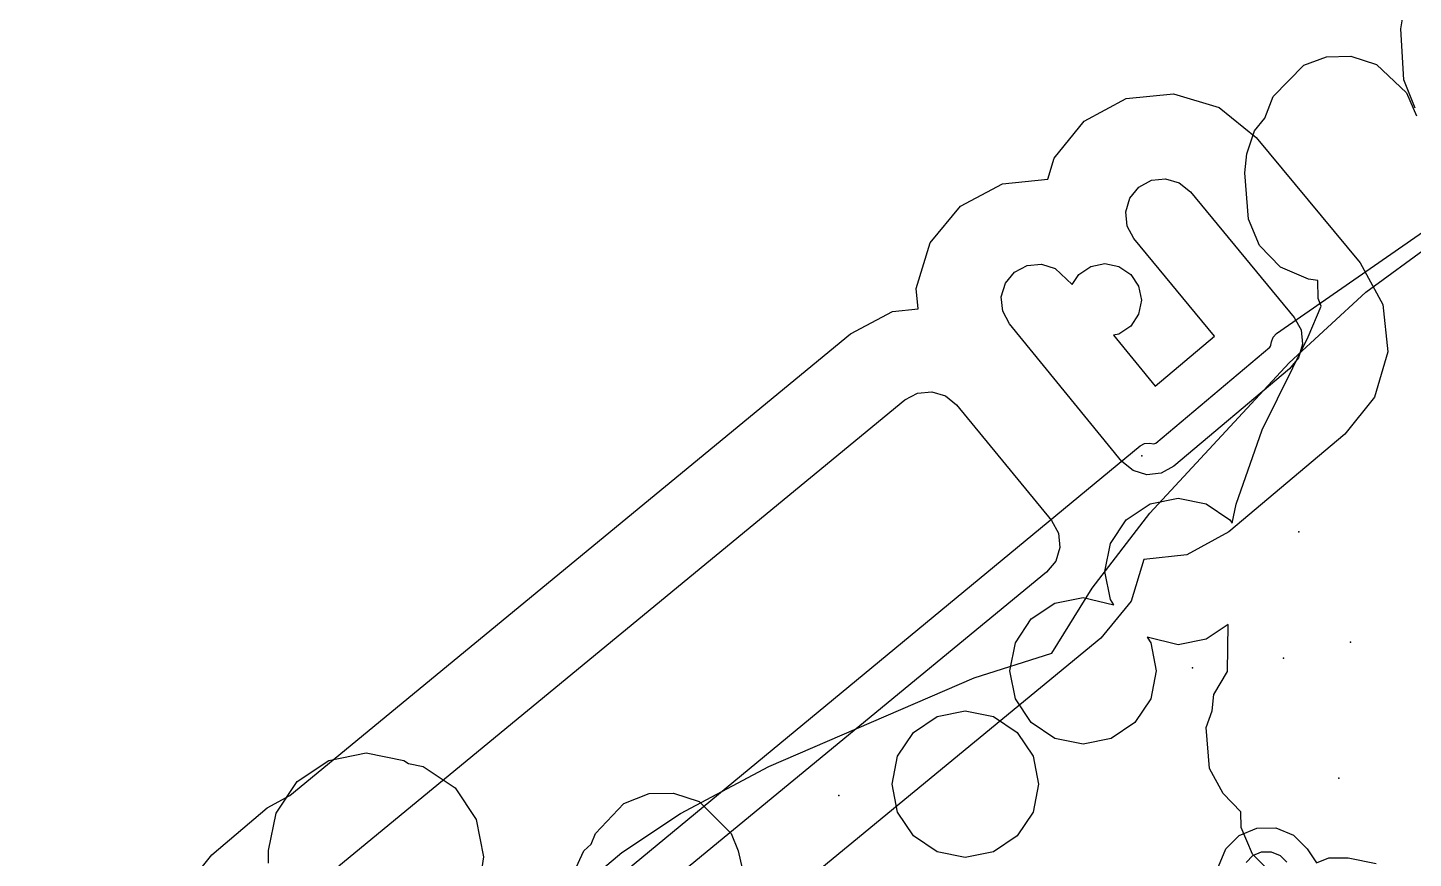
# Model space of a CAD drawing. Header units: metres. Extents: x 8738 to 9560, y -8972 to -7699.
# Drawn here: x 9292.7 to 9349.4, y -7850.9 to -7816.9 of the extents above; entities that cross this region are included whole.
import ezdxf

# ---------------------------------------------------------------- set-up
doc = ezdxf.new("R2010")
doc.units = ezdxf.units.M
for name, color, linetype in [('AI_GREENING_EXCLUSIONS', 1, 'Continuous'), ('AI_GREENING_LAWN', 82, 'Continuous'), ('AI_GREENING_REJECTED', 6, 'Continuous')]:
    doc.layers.add(name, color=color, linetype=linetype)

msp = doc.modelspace()

# ---------------------------------------------------------------- linework, layer by layer
at = {"layer": 'AI_GREENING_EXCLUSIONS'}
for points in [[(9290.515, -7870.721), (9298.927, -7867.09), (9302.956, -7865.851), (9303.549, -7864.809), (9304.803, -7862.961), (9307.503, -7859.687), (9313.421, -7853.735), (9317.016, -7850.685), (9319.418, -7849.087), (9323.035, -7847.164), (9331.447, -7843.533), (9334.616, -7842.524), (9336.27, -7839.861), (9338.638, -7836.801), (9344.34, -7830.64), (9347.478, -7827.747), (9350.166, -7825.781), (9353.712, -7823.73), (9361.989, -7819.801), (9363.801, -7819.142), (9365.776, -7816.594)], [(9349.495, -7820.219), (9349.025, -7819.054), (9348.909, -7816.964), (9349.026, -7816.237)], [(9343.751, -7851.671), (9342.829, -7850.749), (9342.376, -7849.665), (9342.359, -7849.024), (9341.631, -7848.274), (9341.072, -7847.253), (9340.936, -7845.573), (9341.182, -7844.888), (9341.25, -7844.215), (9341.813, -7843.271), (9341.839, -7841.353), (9340.936, -7841.956), (9339.788, -7842.184), (9338.522, -7841.877), (9338.67, -7842.098), (9338.898, -7843.247), (9338.67, -7844.395), (9338.02, -7845.368), (9337.046, -7846.018), (9335.898, -7846.247), (9334.75, -7846.018), (9333.777, -7845.368), (9333.127, -7844.395), (9332.898, -7843.247), (9333.127, -7842.098), (9333.777, -7841.125), (9334.75, -7840.475), (9335.898, -7840.247), (9337.164, -7840.554), (9337.016, -7840.332), (9336.788, -7839.184), (9337.016, -7838.036), (9337.667, -7837.063), (9338.64, -7836.413), (9339.788, -7836.184), (9340.936, -7836.413), (9341.909, -7837.063), (9342.001, -7837.2), (9342.165, -7836.431), (9343.224, -7833.379), (9345.107, -7829.573), (9345.647, -7828.327), (9345.529, -7828.004), (9345.509, -7827.271), (9345.129, -7827.219), (9343.979, -7826.721), (9343.124, -7825.844), (9342.671, -7824.76), (9342.526, -7822.86), (9342.606, -7822.085), (9342.917, -7821.138), (9343.337, -7820.626), (9343.679, -7819.737), (9344.939, -7818.458), (9345.87, -7818.108), (9346.864, -7818.081), (9347.914, -7818.433), (9349.138, -7819.592), (9349.546, -7820.53)], [(9299.019, -7852.303), (9300.236, -7850.778), (9302.508, -7848.862), (9303.424, -7848.356), (9326.383, -7829.459), (9328.102, -7828.537), (9328.102, -7828.537), (9329.151, -7828.433), (9329.07, -7827.594), (9329.64, -7825.728), (9330.881, -7824.223), (9332.604, -7823.307), (9334.46, -7823.128), (9334.719, -7822.261), (9335.951, -7820.748), (9337.667, -7819.822), (9339.608, -7819.623), (9341.477, -7820.182), (9342.99, -7821.413), (9347.242, -7826.553), (9348.166, -7828.259), (9348.37, -7830.189), (9347.824, -7832.051), (9346.61, -7833.565), (9341.87, -7837.555), (9340.144, -7838.502), (9338.385, -7838.687), (9337.868, -7840.403), (9336.632, -7841.912), (9313.477, -7860.971)], [(9305.439, -7851.236), (9328.607, -7832.162), (9329.123, -7831.885), (9329.123, -7831.885), (9329.705, -7831.827), (9330.265, -7831.996), (9330.718, -7832.367), (9334.613, -7837.099), (9334.89, -7837.614), (9334.948, -7838.197), (9334.779, -7838.757), (9334.408, -7839.21), (9311.253, -7858.268)], [(9302.561, -7851.124), (9302.561, -7850.611), (9302.865, -7849.08), (9303.733, -7847.783), (9305.03, -7846.915), (9306.561, -7846.611), (9308.092, -7846.915), (9308.291, -7847.049), (9308.894, -7847.168), (9310.191, -7848.036), (9311.059, -7849.333), (9311.363, -7850.864), (9311.142, -7852.305)], [(9315.075, -7851.482), (9315.468, -7850.617), (9315.761, -7850.35), (9315.944, -7849.907), (9317.105, -7848.685), (9318.135, -7848.278), (9319.129, -7848.251), (9320.179, -7848.603), (9321.489, -7849.908), (9321.788, -7850.618), (9321.943, -7851.337)], [(9341.445, -7851.26), (9341.742, -7850.538), (9342.292, -7849.985), (9343.013, -7849.685), (9343.793, -7849.683), (9344.515, -7849.98), (9344.515, -7849.98), (9345.068, -7850.53), (9345.459, -7851.112), (9345.965, -7850.901), (9346.745, -7850.899), (9347.897, -7851.14)], [(9342.575, -7851.092), (9342.85, -7850.815), (9342.85, -7850.815), (9343.21, -7850.665), (9343.6, -7850.664), (9343.961, -7850.813), (9344.238, -7851.088)]]:
    msp.add_lwpolyline(points, dxfattribs=at)
for points in [[(9339.616, -7834.878), (9339.098, -7835.162), (9338.511, -7835.224), (9337.945, -7835.054), (9337.488, -7834.679), (9332.883, -7829.044), (9332.609, -7828.527), (9332.553, -7827.944), (9332.724, -7827.385), (9333.096, -7826.933), (9333.613, -7826.658), (9334.195, -7826.602), (9334.755, -7826.773), (9335.447, -7827.44), (9335.728, -7827.02), (9336.214, -7826.694), (9336.788, -7826.58), (9337.362, -7826.694), (9337.849, -7827.02), (9338.174, -7827.506), (9338.288, -7828.08), (9338.174, -7828.654), (9337.849, -7829.141), (9337.362, -7829.466), (9337.139, -7829.511), (9338.848, -7831.602), (9341.286, -7829.55), (9337.982, -7825.557), (9337.704, -7825.042), (9337.645, -7824.459), (9337.812, -7823.899), (9338.182, -7823.445), (9338.697, -7823.167), (9339.279, -7823.107), (9339.84, -7823.275), (9340.294, -7823.644), (9344.546, -7828.784), (9344.823, -7829.296), (9344.884, -7829.875), (9344.72, -7830.433), (9344.356, -7830.888), (9339.616, -7834.878)], [(9328.958, -7850.01), (9328.308, -7849.037), (9328.08, -7847.889), (9328.308, -7846.741), (9328.958, -7845.768), (9329.932, -7845.117), (9331.08, -7844.889), (9332.228, -7845.117), (9333.201, -7845.768), (9333.851, -7846.741), (9334.08, -7847.889), (9333.851, -7849.037), (9333.201, -7850.01), (9332.228, -7850.661), (9331.08, -7850.889), (9329.932, -7850.661), (9328.958, -7850.01)]]:
    msp.add_lwpolyline(points, close=True, dxfattribs=at)
at = {"layer": 'AI_GREENING_LAWN'}
msp.add_lwpolyline([(9310.301, -7857.109), (9338.243, -7834.044), (9338.42, -7833.95), (9338.62, -7833.933), (9338.792, -7833.953), (9338.84, -7833.949), (9338.882, -7833.926), (9343.548, -7829.999), (9343.576, -7829.965), (9343.589, -7829.924), (9343.607, -7829.788), (9343.607, -7829.788), (9343.676, -7829.593), (9343.818, -7829.443), (9390.353, -7797.129)], dxfattribs=at)
at = {"layer": 'AI_GREENING_REJECTED'}
for p in [(9338.31, -7834.45), (9344.73, -7837.56), (9346.85, -7842.07), (9344.11, -7842.73), (9340.38, -7843.13), (9346.37, -7847.65), (9325.9, -7848.36)]:
    msp.add_point(p, dxfattribs=at)

doc.saveas('drawing.dxf')
